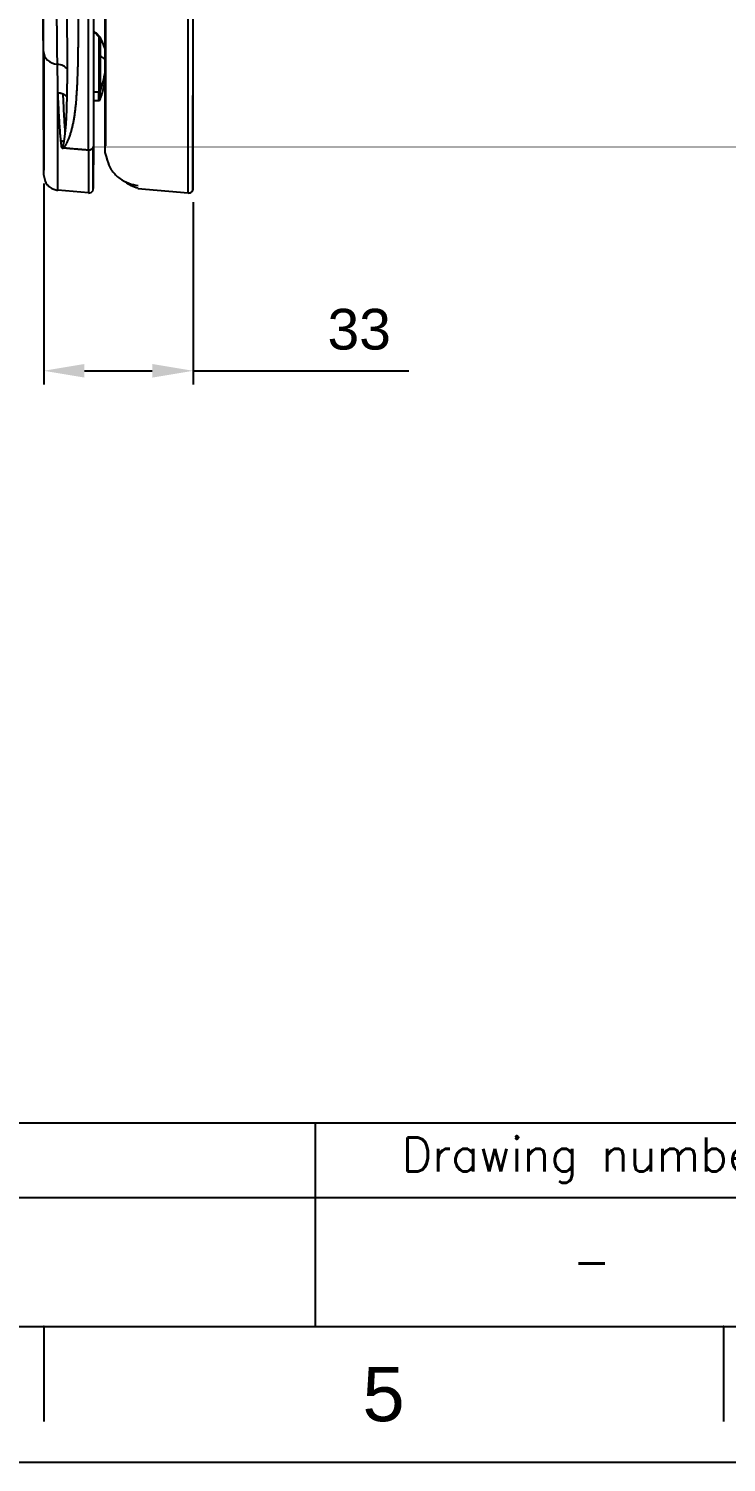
# Model space of a CAD drawing. Header units: millimetres. Extents: x 63 to 483, y 13 to 310.
# Drawn here: x 271.6 to 322.9, y 13.1 to 118.7 of the extents above; entities that cross this region are included whole.
import ezdxf

# ---------------------------------------------------------------- set-up
doc = ezdxf.new("R2010")
doc.units = ezdxf.units.MM
doc.layers.add('DIM', color=5, linetype='Continuous')
doc.layers.add('FORM', color=7, linetype='Continuous')
doc.layers.add('TEXT', color=2, linetype='Continuous', lineweight=13)
doc.styles.add('blockfont', font='simplex.shx')
doc.styles.get("Standard").update_dxf_attribs({"font": 'arial.ttf'})
doc.dimstyles.new('사본 Standard', dxfattribs={"dimtxt": 2.5, "dimasz": 3, "dimexe": 1, "dimexo": 1, "dimgap": 0.9, "dimtad": 1, "dimdec": 1, "dimdsep": 46, "dimtxsty": 'Standard', "dimcen": 0.09, "dimclrd": 3, "dimclre": 3, "dimclrt": 2, "dimadec": 0, "dimazin": 0, "dimtfac": 1, "dimtdec": 1, "dimtmove": 0, "dimatfit": 3, "dimfxl": 1.25, "dimtolj": 1, "dimtzin": 0, "dimarcsym": 1})

# ---------------------------------------------------------------- blocks, each defined once
blk = doc.blocks.new('*D14')
at = {"layer": 'DIM', "linetype": 'ByBlock', "lineweight": -2, "transparency": 16777216}
for p, q in [((272.69, 107.28), (272.69, 92.5)), ((283.68, 105.92), (283.68, 92.5)), ((275.69, 93.5), (280.68, 93.5)), ((283.68, 93.5), (299.54, 93.5))]:
    blk.add_line(p, q, dxfattribs=at)
at = {"layer": 'DIM', "transparency": 16777216}
for points in [[(275.69, 94), (275.69, 93), (272.69, 93.5)], [(280.68, 94), (280.68, 93), (283.68, 93.5)]]:
    blk.add_solid(points, dxfattribs=at)
at = {"layer": 'DIM', "transparency": 16777216, "insert": (295.9, 96.54), "char_height": 3, "attachment_point": 5}
blk.add_mtext('\\A1;33', dxfattribs=at)

msp = doc.modelspace()

# ---------------------------------------------------------------- linework, layer by layer
at = {"extrusion": (-1, -2.22045e-16, 0)}
for p, q in [((272.62, 121.56), (272.68, 107.94)), ((276.35, 118.39), (276.47, 118.39)), ((276.75, 118.08), (276.75, 116.26)), ((276.75, 116.26), (276.75, 114.02)), ((276.75, 116.26), (276.85, 116.26)), ((276.75, 114.02), (276.35, 114.02)), ((276.75, 113.4), (276.75, 114.02)), ((276.85, 113.5), (276.85, 114.12)), ((276.35, 113.4), (276.75, 113.4)), ((275.99, 106.59), (273.74, 106.79)), ((279.62, 106.91), (283.32, 106.59))]:
    msp.add_line(p, q, dxfattribs=at)
for centre, radius, start, end in [((276.75, 118), 0.1, 0, 40.1807), ((276.75, 113.5), 0.1, 270, 0), ((276.02, 106.92), 0.333, 264.9999, 335.349), ((280.27, 109.56), 2.67, 233.3138, 256.1166), ((283.35, 106.92), 0.333, 265, 0)]:
    msp.add_arc(centre, radius, start, end)
for centre, major_axis, ratio, start_param, end_param in [((276.75, 118), (-0.1, 0), 0.802482, 3.137244, 4.712389), ((273.84, 117.01), (1.17, 0), 0.81368, 3.146165, 4.591099), ((273.58, 115.26), (-1, -0.028), 0.81243, 3.67478, 4.568604)]:
    msp.add_ellipse(centre, major_axis=major_axis, ratio=ratio, start_param=start_param, end_param=end_param)
for points, degree, knots in [([(283.32, 106.59), (283.32, 106.59), (283.32, 108.99), (283.32, 117.16), (283.32, 124.64), (283.32, 134.39), (283.32, 145.78), (283.32, 158.39), (283.32, 165.84), (283.32, 173.72), (283.32, 187.82), (283.32, 203.01), (283.32, 219.11), (283.32, 233.08), (283.32, 243.59), (283.32, 250.37)], 3, [0, 0, 0, 0, 0.110907, 0.216257, 0.250157, 0.286882, 0.427475, 0.469919, 0.5159, 0.560005, 0.607786, 0.760292, 0.819481, 0.883603, 1, 1, 1, 1]), ([(277.22, 250.05), (277.22, 248.16), (277.22, 244.49), (277.22, 239.18), (277.22, 234.24), (277.22, 229.66), (277.22, 225.45), (277.22, 221.61), (277.22, 218.13), (277.22, 214.98), (277.22, 212.11), (277.22, 209.41), (277.22, 206.78), (277.22, 204.13), (277.22, 201.47), (277.23, 197.74), (277.23, 192.93), (277.23, 187.06), (277.23, 181.18), (277.23, 175.32), (277.23, 169.61), (277.23, 164.07), (277.23, 158.7), (277.23, 153.43), (277.23, 148.28), (277.23, 143.29), (277.23, 139.41), (277.23, 136.55), (277.23, 134.63), (277.23, 132.75), (277.23, 130.88), (277.23, 128.93), (277.23, 126.84), (277.23, 124.7), (277.23, 122.56), (277.23, 120.46), (277.23, 118.36), (277.23, 116.46), (277.23, 114.78), (277.23, 113.32), (277.23, 112.01), (277.23, 110.89), (277.23, 110.32), (277.23, 110.07)], 3, [0, 0, 0, 0, 0.035163, 0.068056, 0.098679, 0.127031, 0.153112, 0.176923, 0.198463, 0.217732, 0.235483, 0.251669, 0.267952, 0.284361, 0.300898, 0.317561, 0.353692, 0.390294, 0.426932, 0.463558, 0.500171, 0.534836, 0.569515, 0.604209, 0.63891, 0.6733, 0.707184, 0.721553, 0.735829, 0.750012, 0.764103, 0.779116, 0.79604, 0.814871, 0.832909, 0.852402, 0.873357, 0.89577, 0.914751, 0.934663, 0.955505, 0.977283, 1, 1, 1, 1]), ([(283.68, 106.92), (283.68, 106.92), (283.68, 106.99), (283.68, 107.34), (283.68, 107.89), (283.68, 108.62), (283.68, 109.53), (283.68, 110.68), (283.68, 112), (283.68, 113.4), (283.68, 114.83), (283.68, 116.36), (283.68, 118.04), (283.68, 119.82), (283.68, 121.64), (283.68, 123.47), (283.68, 125.34), (283.68, 127.29), (283.68, 129.31), (283.68, 131.36), (283.68, 133.41), (283.68, 135.55), (283.68, 137.96), (283.68, 140.69), (283.68, 143.74), (283.68, 147.22), (283.68, 151.06), (283.68, 154.89), (283.68, 158.62), (283.68, 162.31), (283.68, 166.05), (283.68, 169.81), (283.68, 173.6), (283.68, 177.39), (283.68, 181.2), (283.68, 185.03), (283.68, 188.83), (283.68, 192.57), (283.68, 196.34), (283.68, 200.25), (283.68, 204.31), (283.68, 207.22), (283.68, 208.68)], 3, [0, 0, 0, 0, 0.02506, 0.05012, 0.07518, 0.10024, 0.1253, 0.15036, 0.17542, 0.20048, 0.22554, 0.2506, 0.27566, 0.30072, 0.32578, 0.35084, 0.3759, 0.400959, 0.426019, 0.451079, 0.476139, 0.501199, 0.526259, 0.551319, 0.576379, 0.601439, 0.626499, 0.651559, 0.676619, 0.701679, 0.726739, 0.751799, 0.776859, 0.801919, 0.826979, 0.852039, 0.877099, 0.902159, 0.927219, 0.952279, 0.977339, 1, 1, 1, 1]), ([(272.68, 117.01), (272.68, 117.24), (272.68, 117.71), (272.68, 118.46), (272.68, 119.28), (272.68, 120.19), (272.68, 121.24), (272.68, 122.45), (272.68, 123.86), (272.68, 125.52), (272.67, 127.48), (272.67, 129.68), (272.67, 132.07), (272.67, 134.55), (272.67, 137.01), (272.67, 139.32), (272.67, 141.33), (272.67, 143.11), (272.67, 144.77), (272.67, 146.41), (272.67, 148.11), (272.67, 149.84), (272.67, 151.57), (272.67, 153.28), (272.67, 155.01), (272.67, 156.86), (272.67, 158.93), (272.67, 161.16), (272.67, 162.77), (272.67, 163.53)], 3, [0, 0, 0, 0, 0.037304, 0.074608, 0.111912, 0.149216, 0.18652, 0.223824, 0.261128, 0.298432, 0.335736, 0.37304, 0.410344, 0.447648, 0.484952, 0.522256, 0.55956, 0.596864, 0.634168, 0.671472, 0.708776, 0.74608, 0.783384, 0.820688, 0.857992, 0.895296, 0.9326, 0.969904, 1, 1, 1, 1]), ([(275.99, 109.74), (275.99, 109.74), (275.99, 110.33), (275.99, 113.21), (275.99, 118.93), (275.99, 123.58), (275.99, 131.3), (275.99, 139.5), (275.99, 145.99), (275.99, 149.65)], 3, [0, 0, 0, 0, 0.000003, 0.052094, 0.254178, 0.446592, 0.581602, 0.775071, 1, 1, 1, 1]), ([(276.35, 149.78), (276.35, 147.78), (276.35, 145.99), (276.35, 144.3), (276.35, 142.74), (276.35, 140.04), (276.35, 137.57), (276.35, 135.6), (276.35, 133.72), (276.35, 132.26), (276.35, 130.83), (276.35, 128.68), (276.35, 127.02), (276.35, 126.35), (276.35, 125.75), (276.35, 125.12), (276.35, 124.56), (276.35, 123.81), (276.35, 123.1), (276.35, 122.66), (276.35, 122.22), (276.35, 121.77), (276.35, 121.31), (276.35, 120.9), (276.35, 120.47), (276.35, 120.11), (276.35, 119.71), (276.35, 119.37), (276.35, 118.98), (276.35, 118.54), (276.35, 118.19), (276.35, 117.73), (276.35, 117.32), (276.35, 116.83), (276.35, 116.39), (276.35, 115.88), (276.35, 115.4), (276.35, 114.86), (276.35, 114.36), (276.35, 113.79), (276.35, 113.27), (276.35, 112.7), (276.35, 112.17), (276.35, 111.89), (276.35, 111.34), (276.35, 111.07), (276.35, 110.8), (276.35, 110.53), (276.35, 110.27), (276.35, 109.99)], 2, [0, 0, 0, 0.03125, 0.03125, 0.0625, 0.0625, 0.125, 0.125, 0.1875, 0.1875, 0.25, 0.25, 0.375, 0.375, 0.4375, 0.4375, 0.5, 0.5, 0.5625, 0.5625, 0.59375, 0.59375, 0.625, 0.625, 0.65625, 0.65625, 0.6875, 0.6875, 0.71875, 0.71875, 0.75, 0.75, 0.78125, 0.78125, 0.8125, 0.8125, 0.84375, 0.84375, 0.875, 0.875, 0.90625, 0.90625, 0.9375, 0.9375, 0.953125, 0.96875, 0.96875, 0.984375, 0.984375, 1, 1, 1]), ([(273.7, 116.07), (273.7, 116.08), (273.7, 116.11), (273.7, 116.15), (273.7, 116.19), (273.7, 116.23), (273.7, 116.27), (273.7, 116.32), (273.7, 116.36), (273.7, 116.4), (273.7, 116.45), (273.7, 116.49), (273.69, 116.54), (273.69, 116.58), (273.69, 116.63), (273.69, 116.68), (273.69, 116.73), (273.69, 116.77), (273.69, 116.82), (273.69, 116.87), (273.69, 116.92), (273.69, 116.98), (273.69, 117.03), (273.69, 117.08), (273.69, 117.13), (273.69, 117.19), (273.69, 117.24), (273.68, 117.3), (273.68, 117.35), (273.68, 117.41), (273.68, 117.47), (273.68, 117.53), (273.68, 117.59), (273.68, 117.65), (273.68, 117.71), (273.68, 117.77), (273.68, 117.93), (273.67, 118.19), (273.67, 118.52), (273.67, 118.8), (273.66, 119.04), (273.66, 119.26), (273.66, 119.5), (273.65, 119.78), (273.65, 120.06), (273.65, 120.27), (273.64, 120.4), (273.64, 120.46), (273.64, 120.52), (273.64, 120.59), (273.64, 120.66), (273.64, 120.74), (273.64, 120.82), (273.63, 120.9), (273.63, 120.99), (273.63, 121.08), (273.63, 121.18), (273.63, 121.24), (273.63, 121.28)], 3, [0, 0, 0, 0, 0.008276, 0.016666, 0.02517, 0.033789, 0.042522, 0.05137, 0.060331, 0.069407, 0.078597, 0.087902, 0.097321, 0.106854, 0.116501, 0.126263, 0.136139, 0.146129, 0.156233, 0.166451, 0.176784, 0.187231, 0.197792, 0.208468, 0.219257, 0.230161, 0.241179, 0.252311, 0.263558, 0.274919, 0.286393, 0.297982, 0.309686, 0.321503, 0.333435, 0.345481, 0.35764, 0.431916, 0.496004, 0.549907, 0.593629, 0.62717, 0.677477, 0.728563, 0.780426, 0.833066, 0.842816, 0.853323, 0.864586, 0.876606, 0.889383, 0.902917, 0.917207, 0.932253, 0.948056, 0.964615, 0.981929, 1, 1, 1, 1]), ([(274.43, 115.7), (274.43, 115.71), (274.43, 115.73), (274.43, 115.77), (274.43, 115.8), (274.43, 115.84), (274.43, 115.88), (274.43, 115.91), (274.43, 115.95), (274.43, 115.99), (274.43, 116.02), (274.43, 116.06), (274.43, 116.1), (274.43, 116.14), (274.43, 116.18), (274.43, 116.22), (274.43, 116.26), (274.43, 116.3), (274.43, 116.34), (274.43, 116.38), (274.43, 116.42), (274.43, 116.47), (274.43, 116.51), (274.43, 116.55), (274.43, 116.6), (274.43, 116.64), (274.43, 116.69), (274.43, 116.73), (274.43, 116.78), (274.43, 116.82), (274.43, 116.87), (274.43, 116.92), (274.43, 116.97), (274.43, 117.01), (274.43, 117.06), (274.43, 117.11), (274.43, 117.16), (274.43, 117.21), (274.43, 117.26), (274.43, 117.31), (274.43, 117.37), (274.43, 117.46), (274.43, 117.6), (274.43, 117.78), (274.43, 117.96), (274.42, 118.14), (274.42, 118.31), (274.42, 118.47), (274.42, 118.64), (274.42, 118.81), (274.42, 119), (274.42, 119.21), (274.42, 119.43), (274.41, 119.66), (274.41, 119.88), (274.41, 120.12), (274.4, 120.34), (274.4, 120.53), (274.4, 120.66), (274.4, 120.75), (274.4, 120.79), (274.4, 120.8)], 3, [0, 0, 0, 0, 0.007386, 0.014851, 0.022395, 0.030017, 0.037717, 0.045496, 0.053354, 0.06129, 0.069305, 0.077398, 0.08557, 0.093821, 0.10215, 0.110558, 0.119044, 0.12761, 0.136253, 0.144976, 0.153777, 0.162657, 0.171615, 0.180652, 0.189768, 0.198963, 0.208236, 0.217588, 0.227019, 0.236529, 0.246117, 0.255785, 0.265531, 0.275356, 0.28526, 0.295243, 0.305305, 0.315445, 0.325665, 0.335964, 0.346342, 0.356798, 0.39282, 0.42885, 0.464889, 0.500938, 0.532499, 0.563914, 0.595184, 0.626311, 0.665131, 0.705195, 0.746493, 0.789013, 0.832754, 0.871478, 0.919733, 0.952613, 0.976949, 0.992743, 1, 1, 1, 1]), ([(274.08, 109.9), (274.08, 109.89), (274.08, 109.89), (274.08, 109.89), (274.08, 109.89), (274.08, 109.89), (274.08, 109.89), (274.08, 109.89), (274.08, 109.89), (274.09, 109.89), (274.09, 109.89), (274.09, 109.89), (274.09, 109.89), (274.09, 109.89), (274.09, 109.89), (274.09, 109.89), (274.1, 109.9), (274.1, 109.9), (274.11, 109.9), (274.11, 109.9), (274.11, 109.9), (274.11, 109.9), (274.12, 109.91), (274.12, 109.91), (274.13, 109.91), (274.13, 109.91), (274.13, 109.91), (274.14, 109.92), (274.14, 109.92), (274.14, 109.92), (274.15, 109.92), (274.15, 109.93), (274.16, 109.93), (274.16, 109.93), (274.16, 109.93), (274.17, 109.94), (274.17, 109.94), (274.17, 109.94), (274.18, 109.95), (274.18, 109.95), (274.18, 109.95), (274.19, 109.96), (274.2, 109.97), (274.21, 109.98), (274.22, 109.99), (274.23, 110), (274.24, 110.01), (274.24, 110.02), (274.25, 110.03), (274.26, 110.04), (274.27, 110.05), (274.27, 110.06), (274.28, 110.07), (274.29, 110.08), (274.3, 110.09), (274.31, 110.11), (274.31, 110.12), (274.32, 110.13), (274.33, 110.15), (274.34, 110.16), (274.36, 110.19), (274.38, 110.24), (274.42, 110.31), (274.45, 110.39), (274.49, 110.48), (274.54, 110.59), (274.58, 110.71), (274.63, 110.84), (274.68, 111), (274.74, 111.2), (274.8, 111.43), (274.86, 111.69), (274.91, 111.96), (274.96, 112.24), (275, 112.55), (275.04, 112.88), (275.08, 113.23), (275.1, 113.57), (275.12, 113.87), (275.14, 114.15), (275.16, 114.43), (275.17, 114.72), (275.18, 115.07), (275.2, 115.47), (275.21, 115.86), (275.22, 116.18), (275.22, 116.43), (275.23, 116.71), (275.23, 116.97), (275.23, 117.19), (275.24, 117.35), (275.24, 117.5), (275.24, 117.64), (275.24, 117.75), (275.24, 117.85), (275.24, 117.94), (275.25, 118.04), (275.25, 118.17), (275.25, 118.32), (275.25, 118.46), (275.25, 118.6), (275.25, 118.73), (275.25, 118.88), (275.26, 119.03), (275.26, 119.21), (275.26, 119.4), (275.26, 119.54), (275.26, 119.64), (275.26, 119.68), (275.26, 119.72), (275.26, 119.78), (275.26, 119.83), (275.26, 119.89), (275.26, 119.96), (275.26, 120.03), (275.26, 120.11), (275.26, 120.19), (275.26, 120.24), (275.26, 120.27)], 3, [0, 0, 0, 0, 0.000073, 0.00014, 0.000201, 0.000257, 0.000309, 0.000359, 0.000407, 0.000455, 0.000506, 0.000561, 0.000622, 0.00069, 0.000826, 0.001018, 0.001269, 0.001582, 0.001955, 0.002378, 0.002611, 0.0029, 0.003238, 0.003616, 0.004027, 0.004464, 0.00493, 0.005162, 0.005488, 0.005917, 0.006461, 0.007126, 0.007471, 0.007852, 0.008271, 0.008724, 0.009209, 0.009723, 0.010265, 0.010834, 0.011431, 0.012057, 0.014006, 0.015762, 0.017312, 0.018695, 0.020126, 0.021608, 0.023143, 0.024729, 0.026367, 0.028056, 0.029795, 0.031586, 0.033429, 0.035323, 0.037268, 0.039265, 0.041313, 0.043412, 0.045563, 0.055048, 0.065434, 0.076722, 0.088913, 0.104725, 0.121482, 0.139187, 0.157843, 0.186813, 0.216877, 0.248041, 0.280293, 0.313625, 0.348041, 0.38354, 0.420125, 0.457795, 0.483655, 0.509758, 0.536102, 0.562688, 0.589512, 0.628457, 0.668774, 0.687321, 0.707838, 0.73032, 0.754764, 0.768863, 0.781694, 0.793257, 0.803553, 0.812583, 0.820348, 0.826851, 0.832091, 0.843834, 0.855147, 0.866031, 0.876491, 0.886527, 0.896142, 0.908484, 0.921697, 0.935788, 0.950761, 0.953432, 0.956464, 0.959855, 0.963608, 0.967721, 0.972195, 0.977031, 0.982229, 0.987789, 0.993713, 1, 1, 1, 1]), ([(276.47, 118.39), (276.47, 118.39), (276.47, 118.4), (276.47, 118.4), (276.46, 118.4), (276.46, 118.4), (276.46, 118.41), (276.46, 118.41), (276.45, 118.41), (276.45, 118.41), (276.45, 118.42), (276.45, 118.42), (276.44, 118.42), (276.44, 118.42), (276.44, 118.42), (276.44, 118.43), (276.44, 118.43), (276.43, 118.43), (276.43, 118.43), (276.43, 118.43), (276.43, 118.44), (276.43, 118.44), (276.43, 118.44), (276.42, 118.44), (276.42, 118.44), (276.42, 118.44), (276.42, 118.44), (276.42, 118.44), (276.42, 118.44), (276.41, 118.45), (276.41, 118.45), (276.41, 118.45), (276.41, 118.45), (276.41, 118.45), (276.4, 118.45), (276.4, 118.45), (276.4, 118.45)], 3, [0, 0, 0, 0, 0.028895, 0.057716, 0.086463, 0.115137, 0.143738, 0.172267, 0.200724, 0.22911, 0.257425, 0.285669, 0.313845, 0.341951, 0.369989, 0.397958, 0.425861, 0.453696, 0.481466, 0.509169, 0.536808, 0.564381, 0.591891, 0.619338, 0.646722, 0.674043, 0.701303, 0.728502, 0.755641, 0.78272, 0.809739, 0.8367, 0.863604, 0.918808, 0.973888, 1, 1, 1, 1]), ([(276.47, 118.39), (276.48, 118.39), (276.5, 118.39), (276.52, 118.39), (276.54, 118.37), (276.55, 118.36), (276.55, 118.35)], 3, [0, 0, 0, 0, 0.250046, 0.500094, 0.750142, 1, 1, 1, 1]), ([(276.75, 118.08), (276.75, 118.08), (276.74, 118.09), (276.74, 118.09), (276.73, 118.1), (276.72, 118.11), (276.72, 118.12), (276.71, 118.13), (276.7, 118.13), (276.7, 118.14), (276.69, 118.15), (276.68, 118.16), (276.68, 118.16), (276.67, 118.17), (276.67, 118.18), (276.66, 118.19), (276.65, 118.19), (276.65, 118.2), (276.64, 118.21), (276.64, 118.21), (276.63, 118.22), (276.62, 118.23), (276.62, 118.23), (276.61, 118.24), (276.61, 118.25), (276.6, 118.25), (276.6, 118.26), (276.59, 118.26), (276.59, 118.27), (276.58, 118.28), (276.58, 118.28), (276.57, 118.29), (276.56, 118.29), (276.56, 118.3), (276.55, 118.31), (276.55, 118.31), (276.54, 118.32), (276.54, 118.32), (276.53, 118.33), (276.53, 118.33), (276.53, 118.34), (276.52, 118.34), (276.52, 118.35), (276.51, 118.35), (276.51, 118.36), (276.5, 118.36), (276.5, 118.37), (276.49, 118.37), (276.49, 118.38), (276.48, 118.38), (276.48, 118.39), (276.48, 118.39), (276.47, 118.39), (276.47, 118.39)], 3, [0, 0, 0, 0, 0.021154, 0.042244, 0.063271, 0.084234, 0.105133, 0.12597, 0.146743, 0.167453, 0.1881, 0.208684, 0.229206, 0.249665, 0.270061, 0.290395, 0.310667, 0.330876, 0.351024, 0.371109, 0.391133, 0.411095, 0.430995, 0.450834, 0.470611, 0.490327, 0.509982, 0.529576, 0.54911, 0.568582, 0.587994, 0.607345, 0.626636, 0.645867, 0.665038, 0.684149, 0.7032, 0.722191, 0.741123, 0.759996, 0.778809, 0.797563, 0.816258, 0.834895, 0.853472, 0.871991, 0.890452, 0.908855, 0.927199, 0.945486, 0.963715, 0.981886, 1, 1, 1, 1]), ([(276.69, 118.21), (276.69, 118.21), (276.68, 118.22), (276.68, 118.23), (276.67, 118.23), (276.67, 118.24), (276.66, 118.24), (276.66, 118.25), (276.65, 118.26), (276.65, 118.26), (276.64, 118.27), (276.63, 118.27), (276.63, 118.28), (276.62, 118.28), (276.62, 118.29), (276.61, 118.3), (276.61, 118.3), (276.6, 118.31), (276.6, 118.31), (276.59, 118.32), (276.59, 118.32), (276.58, 118.33), (276.58, 118.33), (276.57, 118.34), (276.57, 118.34), (276.56, 118.35), (276.56, 118.35), (276.56, 118.35), (276.55, 118.35)], 3, [0, 0, 0, 0, 0.039024, 0.07799, 0.116899, 0.155752, 0.194552, 0.2333, 0.271998, 0.310647, 0.34925, 0.387807, 0.426321, 0.464793, 0.503225, 0.541619, 0.579977, 0.618299, 0.656589, 0.694847, 0.733076, 0.771277, 0.809452, 0.847603, 0.885732, 0.923839, 0.961928, 1, 1, 1, 1]), ([(276.55, 118.35), (276.56, 118.35), (276.56, 118.35), (276.56, 118.35), (276.57, 118.34), (276.57, 118.34), (276.58, 118.33), (276.58, 118.33), (276.58, 118.32), (276.59, 118.32), (276.59, 118.32), (276.6, 118.31), (276.6, 118.31), (276.61, 118.3), (276.61, 118.3), (276.62, 118.29), (276.62, 118.29), (276.63, 118.28), (276.63, 118.28), (276.64, 118.27), (276.64, 118.27), (276.65, 118.26), (276.65, 118.26), (276.65, 118.25), (276.66, 118.25), (276.66, 118.24), (276.67, 118.24), (276.68, 118.23), (276.68, 118.22), (276.69, 118.22), (276.69, 118.21), (276.69, 118.21)], 3, [0, 0, 0, 0, 0.03418, 0.06837, 0.102572, 0.136786, 0.171015, 0.205258, 0.239519, 0.273797, 0.308095, 0.342413, 0.376753, 0.411116, 0.445503, 0.479915, 0.514354, 0.548821, 0.583318, 0.617844, 0.652403, 0.686994, 0.72162, 0.756281, 0.790978, 0.825714, 0.860488, 0.895303, 0.930159, 0.965057, 1, 1, 1, 1]), ([(276.83, 118.05), (276.83, 118.05), (276.83, 118.05), (276.83, 118.06), (276.83, 118.06), (276.83, 118.06), (276.83, 118.06), (276.82, 118.06), (276.82, 118.06), (276.82, 118.06), (276.82, 118.07), (276.82, 118.07), (276.82, 118.07), (276.82, 118.07), (276.82, 118.07), (276.81, 118.07), (276.81, 118.07), (276.81, 118.07), (276.81, 118.07), (276.81, 118.07), (276.81, 118.08), (276.8, 118.08), (276.8, 118.08), (276.8, 118.08), (276.8, 118.08), (276.8, 118.08), (276.79, 118.08), (276.79, 118.08), (276.78, 118.08), (276.78, 118.08), (276.77, 118.08), (276.77, 118.08), (276.76, 118.08), (276.76, 118.08), (276.75, 118.08), (276.75, 118.08), (276.75, 118.08)], 3, [0, 0, 0, 0, 0.024951, 0.049524, 0.073718, 0.097534, 0.12097, 0.144029, 0.166711, 0.189019, 0.210955, 0.232523, 0.253727, 0.274572, 0.295065, 0.315213, 0.335024, 0.354506, 0.373672, 0.392531, 0.411098, 0.429386, 0.44741, 0.465189, 0.482739, 0.500081, 0.565636, 0.628926, 0.691444, 0.754852, 0.795142, 0.835157, 0.875297, 0.915935, 0.957404, 1, 1, 1, 1]), ([(276.83, 118.05), (276.83, 118.05), (276.83, 118.05), (276.84, 118.05), (276.84, 118.04), (276.84, 118.04), (276.84, 118.03), (276.84, 118.03), (276.85, 118.02), (276.85, 118.01), (276.85, 118.01), (276.85, 118), (276.85, 118), (276.85, 118)], 3, [0, 0, 0, 0, 0.044772, 0.103835, 0.177358, 0.265492, 0.368328, 0.508269, 0.634753, 0.747315, 0.845724, 0.929928, 1, 1, 1, 1]), ([(276.91, 117.9), (276.91, 117.9), (276.9, 117.91), (276.9, 117.92), (276.9, 117.92), (276.89, 117.93), (276.89, 117.94), (276.88, 117.95), (276.88, 117.95), (276.88, 117.96), (276.87, 117.97), (276.87, 117.97), (276.87, 117.98), (276.86, 117.99), (276.86, 117.99), (276.86, 118), (276.86, 118), (276.85, 118.01), (276.85, 118.01), (276.85, 118.01), (276.85, 118.02), (276.84, 118.02), (276.84, 118.03), (276.84, 118.03), (276.84, 118.03), (276.84, 118.03), (276.84, 118.03)], 3, [0, 0, 0, 0, 0.064807, 0.127639, 0.188486, 0.247342, 0.304199, 0.359051, 0.411892, 0.462718, 0.511524, 0.558308, 0.603065, 0.645795, 0.686494, 0.725162, 0.761797, 0.796398, 0.828966, 0.8595, 0.887999, 0.914465, 0.938898, 0.961297, 0.981664, 1, 1, 1, 1]), ([(276.85, 118.01), (276.85, 118.01), (276.85, 118.01), (276.85, 118.01), (276.85, 118.01), (276.85, 118.02), (276.85, 118.02), (276.84, 118.03), (276.84, 118.03), (276.84, 118.03)], 3, [0, 0, 0, 0, 0.031699, 0.114405, 0.232259, 0.335581, 0.47741, 0.619398, 1, 1, 1, 1]), ([(276.85, 118.01), (276.85, 118.01), (276.85, 118.01), (276.85, 118.01), (276.85, 118), (276.85, 118), (276.85, 118), (276.85, 118)], 3, [0, 0, 0, 0, 0.065636, 0.065636, 0.546885, 0.546885, 1, 1, 1, 1]), ([(276.85, 118.01), (276.85, 118.01), (276.85, 118), (276.86, 117.99), (276.86, 117.98), (276.87, 117.96), (276.89, 117.94), (276.9, 117.91), (276.92, 117.87), (276.94, 117.83), (276.96, 117.79), (276.98, 117.75), (277, 117.7), (277.02, 117.65), (277.05, 117.6), (277.06, 117.56), (277.07, 117.54), (277.08, 117.53), (277.08, 117.51), (277.09, 117.5), (277.1, 117.48), (277.1, 117.46), (277.11, 117.44), (277.12, 117.42), (277.12, 117.4), (277.13, 117.38), (277.14, 117.37), (277.14, 117.35), (277.15, 117.34), (277.15, 117.33), (277.15, 117.32), (277.15, 117.31), (277.16, 117.3), (277.16, 117.3), (277.16, 117.29), (277.16, 117.28), (277.16, 117.28), (277.16, 117.27), (277.17, 117.27), (277.17, 117.26), (277.17, 117.26), (277.17, 117.26), (277.17, 117.26), (277.17, 117.25)], 3, [0, 0, 0, 0, 0.003363, 0.011601, 0.024725, 0.042748, 0.065671, 0.093472, 0.126095, 0.163466, 0.205592, 0.252534, 0.30436, 0.361025, 0.422419, 0.488416, 0.503472, 0.520566, 0.539691, 0.560843, 0.58402, 0.609222, 0.636449, 0.665707, 0.697005, 0.730355, 0.765777, 0.785626, 0.804783, 0.823249, 0.841022, 0.858103, 0.874491, 0.890184, 0.905182, 0.919484, 0.933087, 0.945992, 0.958197, 0.969701, 0.980504, 0.990603, 1, 1, 1, 1]), ([(276.85, 118), (276.85, 117.96), (276.85, 117.91), (276.85, 117.83), (276.85, 117.78), (276.85, 117.71), (276.85, 117.67), (276.85, 117.63), (276.85, 117.6), (276.85, 117.59), (276.85, 117.53), (276.85, 117.47), (276.85, 117.39), (276.85, 117.36), (276.85, 117.31), (276.85, 117.3), (276.85, 117.27), (276.85, 117.26), (276.85, 117.18), (276.85, 117.06), (276.85, 116.94), (276.85, 116.84), (276.85, 116.81), (276.85, 116.76), (276.85, 116.74), (276.85, 116.71), (276.85, 116.7), (276.85, 116.69), (276.85, 116.68)], 3, [0, 0, 0, 0, 0.125, 0.125, 0.25, 0.25, 0.3125, 0.34375, 0.34375, 0.375, 0.375, 0.5, 0.5, 0.5625, 0.5625, 0.59375, 0.59375, 0.625, 0.625, 0.75, 0.875, 0.875, 0.9375, 0.9375, 0.96875, 0.984375, 0.984375, 1, 1, 1, 1]), ([(277.15, 117.29), (277.15, 117.29), (277.15, 117.3), (277.15, 117.3), (277.15, 117.3), (277.15, 117.31), (277.15, 117.31), (277.15, 117.32), (277.15, 117.32), (277.15, 117.33), (277.15, 117.33), (277.14, 117.33), (277.14, 117.34), (277.14, 117.34), (277.14, 117.35), (277.14, 117.35), (277.14, 117.36), (277.14, 117.36), (277.13, 117.37), (277.13, 117.37), (277.13, 117.38), (277.13, 117.38), (277.13, 117.39), (277.13, 117.39), (277.13, 117.4), (277.12, 117.4), (277.12, 117.41), (277.12, 117.41), (277.12, 117.42), (277.12, 117.42), (277.12, 117.43), (277.11, 117.43), (277.11, 117.44), (277.11, 117.44), (277.11, 117.45), (277.11, 117.45), (277.1, 117.46), (277.1, 117.46), (277.1, 117.47), (277.1, 117.47), (277.1, 117.48), (277.09, 117.48), (277.09, 117.49), (277.09, 117.5), (277.09, 117.5), (277.09, 117.51), (277.08, 117.51), (277.08, 117.52), (277.08, 117.52), (277.08, 117.53), (277.07, 117.54), (277.07, 117.54), (277.07, 117.55), (277.07, 117.55), (277.06, 117.56), (277.06, 117.57), (277.06, 117.57), (277.06, 117.58), (277.05, 117.58), (277.05, 117.59), (277.05, 117.6), (277.05, 117.6), (277.04, 117.61), (277.04, 117.61), (277.04, 117.62), (277.04, 117.63), (277.03, 117.63), (277.03, 117.64), (277.03, 117.64), (277.03, 117.65), (277.02, 117.66), (277.02, 117.66), (277.02, 117.67), (277.01, 117.68), (277.01, 117.68), (277.01, 117.69), (277.01, 117.69), (277, 117.7), (277, 117.71), (277, 117.71), (276.99, 117.72), (276.99, 117.73), (276.99, 117.73), (276.99, 117.74), (276.98, 117.75), (276.98, 117.75), (276.98, 117.76), (276.97, 117.76), (276.97, 117.77), (276.97, 117.78), (276.96, 117.78), (276.96, 117.79), (276.96, 117.8), (276.95, 117.8), (276.95, 117.81), (276.95, 117.82), (276.95, 117.82), (276.94, 117.83), (276.94, 117.84), (276.94, 117.84), (276.93, 117.85), (276.93, 117.85), (276.93, 117.86), (276.92, 117.87), (276.92, 117.87), (276.92, 117.88), (276.91, 117.89), (276.91, 117.89), (276.91, 117.9), (276.91, 117.9)], 3, [0, 0, 0, 0, 0.011429, 0.022812, 0.034147, 0.045436, 0.056678, 0.067875, 0.079026, 0.090131, 0.101192, 0.112208, 0.123179, 0.134107, 0.14499, 0.15583, 0.166627, 0.17738, 0.188091, 0.19876, 0.209386, 0.21997, 0.230513, 0.241014, 0.251474, 0.261893, 0.272272, 0.28261, 0.292908, 0.303166, 0.313385, 0.323565, 0.333705, 0.343807, 0.353871, 0.363897, 0.373886, 0.383837, 0.393751, 0.403629, 0.41347, 0.423275, 0.433044, 0.442778, 0.452476, 0.46214, 0.471768, 0.481362, 0.490922, 0.500448, 0.50994, 0.519399, 0.528824, 0.538216, 0.547575, 0.556902, 0.566196, 0.575458, 0.584688, 0.593885, 0.603049, 0.612181, 0.621279, 0.630343, 0.639373, 0.648369, 0.657331, 0.666258, 0.67515, 0.684007, 0.692829, 0.701615, 0.710365, 0.719079, 0.727757, 0.736399, 0.745003, 0.753571, 0.762101, 0.770593, 0.779048, 0.787464, 0.795842, 0.804181, 0.812481, 0.820742, 0.828964, 0.837145, 0.845288, 0.85339, 0.861451, 0.869473, 0.877454, 0.885396, 0.893298, 0.901162, 0.908987, 0.916773, 0.924522, 0.932233, 0.939907, 0.947544, 0.955144, 0.962709, 0.970238, 0.977731, 0.985189, 0.992612, 1, 1, 1, 1]), ([(272.69, 116.86), (272.69, 116.14), (272.69, 114.76), (272.69, 112.9), (272.69, 111.29), (272.69, 109.96), (272.69, 108.95), (272.69, 108.47), (272.69, 108.28)], 3, [0, 0, 0, 0, 0.160021, 0.328038, 0.496022, 0.663994, 0.831982, 1, 1, 1, 1]), ([(276.85, 116.68), (276.85, 116.68), (276.85, 116.68), (276.85, 116.67), (276.85, 116.67), (276.85, 116.65), (276.85, 116.64), (276.85, 116.61), (276.85, 116.59), (276.85, 116.54), (276.85, 116.51), (276.85, 116.4), (276.85, 116.33), (276.85, 116.26)], 3, [0, 0, 0, 0, 0.015625, 0.015625, 0.03125, 0.0625, 0.125, 0.125, 0.25, 0.25, 0.5, 0.5, 1, 1, 1, 1]), ([(276.85, 116.26), (276.85, 116.2), (276.85, 116.14), (276.85, 116.06), (276.85, 116.03), (276.85, 115.97), (276.85, 115.94), (276.85, 115.86), (276.85, 115.8), (276.85, 115.72), (276.85, 115.69), (276.85, 115.64), (276.85, 115.61), (276.85, 115.47), (276.85, 115.37), (276.85, 115.22), (276.85, 115.17), (276.85, 115.1), (276.85, 115.07), (276.85, 115.04), (276.85, 115.02), (276.85, 115), (276.85, 114.99), (276.85, 114.93), (276.85, 114.84), (276.85, 114.76), (276.85, 114.68), (276.85, 114.64), (276.85, 114.59), (276.85, 114.56), (276.85, 114.53), (276.85, 114.52), (276.85, 114.51), (276.85, 114.43), (276.85, 114.37), (276.85, 114.3), (276.85, 114.27), (276.85, 114.23), (276.85, 114.21), (276.85, 114.19)], 3, [0, 0, 0, 0, 0.0625, 0.0625, 0.09375, 0.09375, 0.125, 0.125, 0.1875, 0.1875, 0.21875, 0.21875, 0.25, 0.25, 0.375, 0.375, 0.4375, 0.4375, 0.46875, 0.46875, 0.484375, 0.484375, 0.5, 0.5, 0.5625, 0.625, 0.625, 0.6875, 0.6875, 0.71875, 0.734375, 0.734375, 0.75, 0.75, 0.875, 0.875, 0.9375, 0.9375, 1, 1, 1, 1]), ([(273.74, 113.95), (273.74, 113.97), (273.74, 113.99), (273.74, 114.02), (273.74, 114.06), (273.74, 114.09), (273.74, 114.13), (273.74, 114.17), (273.74, 114.2), (273.73, 114.24), (273.73, 114.27), (273.73, 114.31), (273.73, 114.34), (273.73, 114.38), (273.73, 114.42), (273.73, 114.45), (273.73, 114.49), (273.73, 114.52), (273.73, 114.56), (273.73, 114.59), (273.73, 114.63), (273.73, 114.67), (273.73, 114.7), (273.72, 114.74), (273.72, 114.78), (273.72, 114.81), (273.72, 114.85), (273.72, 114.88), (273.72, 114.92), (273.72, 114.96), (273.72, 114.99), (273.72, 115.03), (273.72, 115.07), (273.72, 115.1), (273.72, 115.14), (273.72, 115.18), (273.72, 115.21), (273.71, 115.25), (273.71, 115.29), (273.71, 115.32), (273.71, 115.36), (273.71, 115.4), (273.71, 115.44), (273.71, 115.47), (273.71, 115.51), (273.71, 115.55), (273.71, 115.58), (273.71, 115.62), (273.71, 115.66), (273.71, 115.7), (273.71, 115.73), (273.71, 115.77), (273.71, 115.81), (273.7, 115.85), (273.7, 115.88), (273.7, 115.92), (273.7, 115.96), (273.7, 116), (273.7, 116.03), (273.7, 116.06), (273.7, 116.07)], 3, [0, 0, 0, 0, 0.017575, 0.035139, 0.052691, 0.070231, 0.08776, 0.105277, 0.122782, 0.140276, 0.157758, 0.175228, 0.192686, 0.210133, 0.227568, 0.244992, 0.262403, 0.279803, 0.297192, 0.314568, 0.331933, 0.349286, 0.366628, 0.383958, 0.401276, 0.418582, 0.435876, 0.453159, 0.47043, 0.48769, 0.504937, 0.522173, 0.539398, 0.55661, 0.573811, 0.591, 0.608177, 0.625342, 0.642496, 0.659638, 0.676768, 0.693886, 0.710993, 0.728088, 0.745171, 0.762242, 0.779301, 0.796349, 0.813385, 0.830409, 0.847421, 0.864422, 0.88141, 0.898387, 0.915352, 0.932305, 0.949247, 0.966176, 0.983094, 1, 1, 1, 1]), ([(274.41, 113.67), (274.41, 113.68), (274.41, 113.7), (274.41, 113.73), (274.41, 113.76), (274.41, 113.79), (274.42, 113.83), (274.42, 113.86), (274.42, 113.89), (274.42, 113.92), (274.42, 113.96), (274.42, 113.99), (274.42, 114.02), (274.42, 114.05), (274.42, 114.09), (274.42, 114.12), (274.42, 114.15), (274.42, 114.19), (274.42, 114.22), (274.42, 114.25), (274.42, 114.29), (274.42, 114.32), (274.42, 114.36), (274.42, 114.39), (274.42, 114.42), (274.42, 114.46), (274.42, 114.49), (274.42, 114.53), (274.42, 114.56), (274.42, 114.6), (274.43, 114.63), (274.43, 114.67), (274.43, 114.7), (274.43, 114.74), (274.43, 114.77), (274.43, 114.81), (274.43, 114.85), (274.43, 114.88), (274.43, 114.92), (274.43, 114.95), (274.43, 114.99), (274.43, 115.03), (274.43, 115.06), (274.43, 115.1), (274.43, 115.14), (274.43, 115.17), (274.43, 115.21), (274.43, 115.25), (274.43, 115.28), (274.43, 115.32), (274.43, 115.36), (274.43, 115.4), (274.43, 115.43), (274.43, 115.47), (274.43, 115.51), (274.43, 115.55), (274.43, 115.58), (274.43, 115.62), (274.43, 115.66), (274.43, 115.69), (274.43, 115.7)], 3, [0, 0, 0, 0, 0.016653, 0.033326, 0.05002, 0.066735, 0.08347, 0.100227, 0.117003, 0.133801, 0.150619, 0.167457, 0.184317, 0.201196, 0.218097, 0.235018, 0.25196, 0.268922, 0.285906, 0.302909, 0.319934, 0.336979, 0.354044, 0.371131, 0.388237, 0.405365, 0.422513, 0.439682, 0.456872, 0.474082, 0.491313, 0.508564, 0.525836, 0.543129, 0.560442, 0.577776, 0.595131, 0.612507, 0.629903, 0.64732, 0.664757, 0.682215, 0.699694, 0.717194, 0.734714, 0.752255, 0.769816, 0.787398, 0.805001, 0.822625, 0.840269, 0.857935, 0.87562, 0.893327, 0.911054, 0.928802, 0.94657, 0.964359, 0.982169, 1, 1, 1, 1]), ([(276.75, 114.02), (276.75, 114.02), (276.75, 114.02), (276.75, 114.02), (276.76, 114.02), (276.76, 114.02), (276.76, 114.02), (276.77, 114.03), (276.77, 114.03), (276.77, 114.03), (276.77, 114.03), (276.78, 114.03), (276.78, 114.03), (276.78, 114.03), (276.78, 114.03), (276.79, 114.03), (276.79, 114.03), (276.79, 114.03), (276.8, 114.04), (276.8, 114.04), (276.8, 114.04), (276.8, 114.04), (276.81, 114.04), (276.81, 114.04), (276.81, 114.04), (276.81, 114.05), (276.81, 114.05), (276.82, 114.05), (276.82, 114.05), (276.82, 114.05), (276.82, 114.06), (276.83, 114.06), (276.83, 114.06), (276.83, 114.06), (276.83, 114.07), (276.83, 114.07), (276.83, 114.07), (276.84, 114.07), (276.84, 114.08), (276.84, 114.08), (276.84, 114.08), (276.84, 114.08), (276.84, 114.09), (276.84, 114.09), (276.84, 114.09), (276.85, 114.1), (276.85, 114.1), (276.85, 114.1), (276.85, 114.1), (276.85, 114.11), (276.85, 114.11), (276.85, 114.11), (276.85, 114.12), (276.85, 114.12), (276.85, 114.12), (276.85, 114.12)], 3, [0, 0, 0, 0, 0.01781, 0.035661, 0.053553, 0.071485, 0.089458, 0.107472, 0.125526, 0.143621, 0.161757, 0.179933, 0.19815, 0.216408, 0.234707, 0.253046, 0.271425, 0.289846, 0.308307, 0.326808, 0.345351, 0.363934, 0.382558, 0.401222, 0.419927, 0.438673, 0.45746, 0.476287, 0.495155, 0.514063, 0.533012, 0.552002, 0.571033, 0.590104, 0.609216, 0.628369, 0.647562, 0.666796, 0.686071, 0.705386, 0.724742, 0.744139, 0.763577, 0.783055, 0.802574, 0.822133, 0.841733, 0.861374, 0.881056, 0.900778, 0.920541, 0.940345, 0.960189, 0.980074, 1, 1, 1, 1]), ([(276.85, 114.19), (276.85, 114.18), (276.85, 114.17), (276.85, 114.15), (276.85, 114.14), (276.85, 114.13), (276.85, 114.13), (276.85, 114.12)], 3, [0, 0, 0, 0, 0.5, 0.5, 0.75, 0.75, 1, 1, 1, 1]), ([(273.96, 110.41), (273.96, 110.41), (273.96, 110.43), (273.95, 110.46), (273.95, 110.48), (273.95, 110.51), (273.95, 110.53), (273.94, 110.56), (273.94, 110.59), (273.94, 110.62), (273.94, 110.65), (273.93, 110.68), (273.93, 110.71), (273.93, 110.74), (273.93, 110.77), (273.92, 110.8), (273.92, 110.84), (273.92, 110.87), (273.91, 110.91), (273.91, 110.95), (273.91, 110.99), (273.91, 111.03), (273.9, 111.07), (273.9, 111.12), (273.9, 111.16), (273.89, 111.2), (273.89, 111.25), (273.89, 111.29), (273.88, 111.33), (273.88, 111.38), (273.88, 111.42), (273.87, 111.47), (273.87, 111.52), (273.87, 111.56), (273.86, 111.61), (273.86, 111.66), (273.86, 111.7), (273.85, 111.75), (273.85, 111.8), (273.85, 111.85), (273.84, 111.9), (273.84, 111.95), (273.84, 112), (273.84, 112.05), (273.83, 112.1), (273.83, 112.15), (273.83, 112.2), (273.82, 112.26), (273.82, 112.31), (273.82, 112.36), (273.81, 112.41), (273.81, 112.47), (273.81, 112.52), (273.81, 112.58), (273.8, 112.63), (273.8, 112.69), (273.8, 112.74), (273.79, 112.8), (273.79, 112.86), (273.79, 112.91), (273.79, 112.97), (273.78, 113.03), (273.78, 113.09), (273.78, 113.15), (273.77, 113.21), (273.77, 113.27), (273.77, 113.33), (273.77, 113.39), (273.76, 113.45), (273.76, 113.51), (273.76, 113.57), (273.75, 113.63), (273.75, 113.7), (273.75, 113.76), (273.75, 113.82), (273.74, 113.89), (273.74, 113.93), (273.74, 113.95)], 3, [0, 0, 0, 0, 0.008016, 0.016218, 0.024606, 0.03318, 0.04194, 0.050886, 0.060019, 0.069338, 0.078843, 0.088535, 0.098413, 0.108477, 0.118728, 0.129166, 0.139791, 0.150602, 0.1616, 0.174553, 0.187558, 0.200615, 0.213725, 0.226886, 0.2401, 0.253366, 0.266684, 0.280055, 0.293478, 0.306953, 0.320481, 0.334061, 0.347694, 0.361379, 0.375117, 0.388907, 0.40275, 0.416646, 0.430594, 0.444595, 0.458649, 0.472756, 0.486915, 0.501128, 0.515393, 0.529711, 0.544082, 0.558506, 0.572983, 0.587513, 0.602096, 0.616732, 0.631422, 0.646164, 0.66096, 0.675809, 0.690711, 0.705667, 0.720676, 0.735738, 0.750854, 0.766024, 0.781246, 0.796523, 0.811852, 0.827236, 0.842673, 0.858164, 0.873708, 0.889306, 0.904958, 0.920664, 0.936423, 0.952237, 0.968104, 0.984025, 1, 1, 1, 1]), ([(273.74, 106.79), (273.74, 106.79), (273.74, 106.8), (273.74, 106.83), (273.74, 106.86), (273.74, 106.96), (273.74, 107.07), (273.74, 107.36), (273.74, 107.54), (273.74, 107.88), (273.74, 108), (273.74, 108.26), (273.74, 108.54), (273.74, 108.86), (273.74, 109.2), (273.74, 109.56), (273.74, 109.96), (273.74, 110.37), (273.74, 110.59), (273.74, 111.04), (273.74, 111.28), (273.74, 111.77), (273.74, 112.02), (273.74, 112.81), (273.74, 113.37), (273.74, 113.95)], 3, [0, 0, 0, 0, 0.0625, 0.0625, 0.125, 0.125, 0.25, 0.25, 0.375, 0.375, 0.4375, 0.4375, 0.5, 0.5625, 0.5625, 0.625, 0.6875, 0.6875, 0.75, 0.75, 0.8125, 0.8125, 0.875, 0.875, 1, 1, 1, 1]), ([(274.28, 111.06), (274.27, 111.11), (274.26, 111.23), (274.25, 111.41), (274.24, 111.63), (274.22, 111.86), (274.21, 112.12), (274.19, 112.4), (274.17, 112.72), (274.16, 113.06), (274.14, 113.45), (274.13, 113.72), (274.12, 113.86)], 3, [0, 0, 0, 0, 0.063647, 0.139031, 0.220618, 0.308777, 0.403702, 0.505692, 0.615422, 0.73387, 0.86184, 1, 1, 1, 1]), ([(274.28, 111.06), (274.28, 111.06), (274.28, 111.06), (274.28, 111.06), (274.28, 111.07), (274.28, 111.08), (274.28, 111.1), (274.29, 111.13), (274.29, 111.19), (274.3, 111.25), (274.31, 111.35), (274.32, 111.46), (274.33, 111.6), (274.34, 111.75), (274.35, 111.9), (274.36, 112.06), (274.36, 112.18), (274.37, 112.27), (274.37, 112.32), (274.37, 112.37), (274.37, 112.42), (274.38, 112.47), (274.38, 112.53), (274.38, 112.58), (274.38, 112.63), (274.39, 112.69), (274.39, 112.74), (274.39, 112.79), (274.39, 112.85), (274.39, 112.9), (274.39, 112.96), (274.4, 113.02), (274.4, 113.07), (274.4, 113.13), (274.4, 113.19), (274.4, 113.25), (274.4, 113.31), (274.41, 113.36), (274.41, 113.42), (274.41, 113.48), (274.41, 113.54), (274.41, 113.61), (274.41, 113.65), (274.41, 113.67)], 3, [0, 0, 0, 0, 0.000591, 0.0023, 0.005125, 0.009068, 0.014128, 0.028305, 0.056802, 0.085472, 0.114364, 0.172854, 0.231767, 0.291274, 0.351761, 0.413229, 0.475681, 0.49503, 0.514445, 0.533925, 0.55347, 0.573081, 0.592756, 0.612498, 0.632304, 0.652176, 0.672114, 0.692117, 0.712185, 0.732318, 0.752517, 0.772781, 0.79311, 0.813505, 0.833965, 0.854491, 0.875082, 0.895738, 0.91646, 0.937247, 0.958099, 0.979017, 1, 1, 1, 1]), ([(283.65, 106.78), (283.65, 106.78), (283.65, 106.82), (283.65, 107), (283.65, 107.23), (283.65, 107.48), (283.65, 107.74), (283.65, 108), (283.65, 108.3), (283.65, 108.81), (283.65, 109.66), (283.65, 110.97), (283.65, 112.34), (283.65, 113.33), (283.65, 113.76)], 3, [0, 0, 0, 0, 0.102028, 0.190806, 0.266332, 0.328605, 0.378146, 0.424699, 0.471936, 0.519858, 0.649933, 0.780306, 0.910679, 1, 1, 1, 1]), ([(274.19, 110.37), (274.19, 110.37), (274.19, 110.39), (274.19, 110.41), (274.2, 110.43), (274.2, 110.45), (274.2, 110.47), (274.21, 110.5), (274.21, 110.52), (274.21, 110.55), (274.22, 110.57), (274.22, 110.59), (274.23, 110.62), (274.23, 110.65), (274.23, 110.67), (274.24, 110.7), (274.24, 110.73), (274.24, 110.75), (274.25, 110.78), (274.25, 110.81), (274.25, 110.84), (274.26, 110.87), (274.26, 110.9), (274.26, 110.93), (274.27, 110.96), (274.27, 110.99), (274.27, 111.02), (274.28, 111.05), (274.28, 111.06)], 3, [0, 0, 0, 0, 0.031492, 0.063541, 0.096148, 0.129312, 0.163033, 0.197312, 0.232148, 0.267541, 0.303491, 0.339999, 0.377065, 0.414688, 0.452869, 0.491607, 0.530903, 0.570757, 0.611169, 0.65214, 0.693668, 0.735755, 0.7784, 0.821603, 0.865364, 0.909684, 0.954563, 1, 1, 1, 1]), ([(274.05, 109.9), (274.05, 109.9), (274.05, 109.9), (274.05, 109.91), (274.05, 109.91), (274.04, 109.91), (274.04, 109.91), (274.04, 109.92), (274.04, 109.92), (274.04, 109.92), (274.03, 109.92), (274.03, 109.93), (274.03, 109.93), (274.03, 109.93), (274.03, 109.93), (274.03, 109.94), (274.03, 109.94), (274.02, 109.94), (274.02, 109.95), (274.02, 109.95), (274.02, 109.96), (274.01, 109.98), (274.01, 109.99), (274.01, 110), (274.01, 110.02), (274, 110.04), (274, 110.07), (274, 110.09), (273.99, 110.1), (273.99, 110.12), (273.99, 110.14), (273.99, 110.17), (273.98, 110.19), (273.98, 110.21), (273.98, 110.24), (273.97, 110.27), (273.97, 110.31), (273.96, 110.36), (273.96, 110.39), (273.96, 110.41)], 3, [0, 0, 0, 0, 0.004997, 0.010029, 0.015097, 0.020201, 0.025341, 0.03052, 0.035738, 0.040995, 0.046292, 0.05163, 0.057009, 0.062432, 0.067897, 0.073405, 0.078959, 0.084557, 0.0902, 0.108101, 0.128071, 0.150118, 0.17425, 0.197052, 0.233047, 0.282235, 0.344618, 0.376096, 0.410488, 0.447795, 0.488018, 0.531157, 0.577213, 0.626185, 0.678076, 0.732885, 0.81714, 0.906178, 1, 1, 1, 1]), ([(274.05, 109.9), (274.05, 109.9), (274.05, 109.9), (274.05, 109.9), (274.06, 109.9), (274.06, 109.9), (274.06, 109.9), (274.06, 109.9), (274.06, 109.9), (274.06, 109.9), (274.06, 109.9), (274.06, 109.89), (274.06, 109.89), (274.06, 109.89), (274.06, 109.9), (274.07, 109.9), (274.07, 109.9), (274.07, 109.9), (274.07, 109.9), (274.07, 109.9), (274.07, 109.9), (274.07, 109.9), (274.07, 109.9), (274.07, 109.9), (274.07, 109.9), (274.08, 109.91), (274.08, 109.91), (274.08, 109.91), (274.08, 109.92), (274.08, 109.93), (274.09, 109.93), (274.09, 109.94), (274.09, 109.94), (274.09, 109.95), (274.09, 109.95), (274.09, 109.96), (274.09, 109.96), (274.1, 109.97), (274.1, 109.97), (274.1, 109.98), (274.1, 109.98), (274.1, 109.99), (274.11, 109.99), (274.11, 110), (274.11, 110), (274.11, 110.01), (274.11, 110.02), (274.12, 110.02), (274.12, 110.03), (274.12, 110.04), (274.12, 110.05), (274.13, 110.06), (274.13, 110.07), (274.13, 110.08), (274.13, 110.09), (274.14, 110.12), (274.15, 110.16), (274.16, 110.21), (274.17, 110.25), (274.17, 110.28), (274.18, 110.31), (274.18, 110.34), (274.19, 110.36), (274.19, 110.37)], 3, [0, 0, 0, 0, 0.001843, 0.003518, 0.005029, 0.006377, 0.007567, 0.008606, 0.009503, 0.010274, 0.010944, 0.01155, 0.01214, 0.012764, 0.013464, 0.014269, 0.015918, 0.017741, 0.019755, 0.021969, 0.024388, 0.027018, 0.029862, 0.032924, 0.03621, 0.039725, 0.048803, 0.058881, 0.070121, 0.082685, 0.096716, 0.112306, 0.120923, 0.129901, 0.139219, 0.148847, 0.158764, 0.168968, 0.17946, 0.190242, 0.201313, 0.212673, 0.224323, 0.236262, 0.248487, 0.261976, 0.276619, 0.292416, 0.309371, 0.327485, 0.34676, 0.367197, 0.388798, 0.411563, 0.435493, 0.46059, 0.579894, 0.709598, 0.766799, 0.824441, 0.882522, 0.941042, 1, 1, 1, 1]), ([(275.99, 109.74), (275.97, 109.74), (275.93, 109.74), (275.88, 109.75), (275.82, 109.75), (275.76, 109.76), (275.69, 109.76), (275.62, 109.77), (275.55, 109.77), (275.47, 109.78), (275.39, 109.79), (275.3, 109.79), (275.21, 109.8), (275.12, 109.81), (275, 109.82), (274.87, 109.83), (274.72, 109.84), (274.58, 109.86), (274.46, 109.87), (274.34, 109.88), (274.24, 109.89), (274.14, 109.89), (274.08, 109.9), (274.05, 109.9)], 3, [0, 0, 0, 0, 0.026375, 0.054764, 0.085167, 0.117585, 0.152017, 0.188464, 0.226926, 0.267402, 0.309892, 0.354397, 0.400917, 0.449451, 0.5, 0.581291, 0.657213, 0.727766, 0.79295, 0.852766, 0.907212, 0.95629, 1, 1, 1, 1]), ([(276.35, 109.99), (276.35, 109.99), (276.35, 109.99), (276.35, 110), (276.35, 110), (276.35, 110), (276.35, 110), (276.35, 110.01), (276.35, 110.01), (276.35, 110.01), (276.35, 110.01), (276.35, 110.01), (276.35, 110.01), (276.35, 110.02), (276.35, 110.02), (276.35, 110.02), (276.35, 110.02), (276.35, 110.02), (276.35, 110.02), (276.35, 110.02), (276.35, 110.02), (276.35, 110.02), (276.35, 110.02), (276.35, 110.02), (276.35, 110.02), (276.35, 110.02), (276.35, 110.02), (276.35, 110.02), (276.35, 110.02), (276.35, 110.02), (276.35, 110.02), (276.35, 110.02), (276.35, 110.02), (276.35, 110.02), (276.35, 110.02), (276.35, 110.01), (276.35, 110.01), (276.34, 110.01), (276.34, 110), (276.34, 110), (276.34, 109.99), (276.34, 109.99), (276.34, 109.98), (276.33, 109.97), (276.33, 109.97), (276.33, 109.96), (276.32, 109.95), (276.32, 109.94), (276.32, 109.93), (276.31, 109.92), (276.31, 109.91), (276.3, 109.9), (276.29, 109.89), (276.29, 109.89), (276.28, 109.88), (276.28, 109.87), (276.27, 109.87), (276.27, 109.86), (276.26, 109.85), (276.25, 109.85), (276.25, 109.84), (276.24, 109.84), (276.24, 109.83), (276.23, 109.83), (276.22, 109.82), (276.22, 109.81), (276.21, 109.81), (276.2, 109.8), (276.2, 109.8), (276.19, 109.79), (276.18, 109.79), (276.17, 109.78), (276.16, 109.78), (276.15, 109.78), (276.15, 109.77), (276.14, 109.77), (276.13, 109.76), (276.12, 109.76), (276.11, 109.76), (276.1, 109.75), (276.09, 109.75), (276.08, 109.75), (276.07, 109.74), (276.06, 109.74), (276.05, 109.74), (276.04, 109.74), (276.03, 109.74), (276.02, 109.74), (276.02, 109.73)], 3, [0, 0, 0, 0, 0.011857, 0.0235, 0.034931, 0.04615, 0.057159, 0.06796, 0.078554, 0.088943, 0.099129, 0.109113, 0.118898, 0.128486, 0.137878, 0.147078, 0.156087, 0.164908, 0.173545, 0.182, 0.190277, 0.198379, 0.206309, 0.214071, 0.22167, 0.229109, 0.236394, 0.24353, 0.25052, 0.257372, 0.264091, 0.270682, 0.277153, 0.283511, 0.289761, 0.30044, 0.311228, 0.322194, 0.333399, 0.344901, 0.356748, 0.368983, 0.381642, 0.394753, 0.408338, 0.422414, 0.436991, 0.452073, 0.46766, 0.483747, 0.500326, 0.517384, 0.534904, 0.547552, 0.560089, 0.572516, 0.584828, 0.597026, 0.609108, 0.621073, 0.632921, 0.644651, 0.656435, 0.668383, 0.680496, 0.692773, 0.705213, 0.717816, 0.730579, 0.743502, 0.756583, 0.769819, 0.783208, 0.796747, 0.810434, 0.824266, 0.838238, 0.852348, 0.866591, 0.880964, 0.895461, 0.910078, 0.924809, 0.939651, 0.954596, 0.96964, 0.984777, 1, 1, 1, 1]), ([(276.32, 106.78), (276.32, 106.78), (276.32, 106.81), (276.32, 106.9), (276.32, 107.02), (276.32, 107.15), (276.32, 107.28), (276.32, 107.44), (276.32, 107.65), (276.32, 107.97), (276.32, 108.44), (276.32, 109.1), (276.32, 109.65), (276.32, 109.98)], 3, [0, 0, 0, 0, 0.108862, 0.204014, 0.285456, 0.353188, 0.407208, 0.452452, 0.522283, 0.611955, 0.721468, 0.850818, 1, 1, 1, 1]), ([(276.35, 109.99), (276.35, 109.97), (276.35, 109.94), (276.35, 109.94), (276.35, 109.9), (276.35, 109.86), (276.35, 109.83), (276.35, 109.82), (276.35, 109.8), (276.35, 109.79), (276.35, 109.77), (276.35, 109.74), (276.35, 109.7), (276.35, 109.66), (276.35, 109.56), (276.35, 109.49), (276.35, 109.41), (276.35, 109.01), (276.35, 108.67)], 2, [0, 0, 0, 0.03125, 0.03125, 0.0625, 0.0625, 0.125, 0.125, 0.15625, 0.15625, 0.1875, 0.1875, 0.25, 0.25, 0.375, 0.375, 0.5, 0.5, 1, 1, 1]), ([(275.99, 109.74), (275.99, 109.61), (275.99, 109.1), (275.99, 108.3), (275.99, 107.49), (275.99, 106.94), (275.99, 106.65), (275.99, 106.59), (275.99, 106.59)], 3, [0, 0, 0, 0, 0.057748, 0.247009, 0.445811, 0.642288, 0.838069, 1, 1, 1, 1]), ([(275.99, 109.74), (275.99, 109.74), (275.99, 109.74), (276, 109.74), (276.01, 109.74), (276.01, 109.74), (276.01, 109.74), (276.02, 109.74), (276.02, 109.74), (276.02, 109.74), (276.02, 109.74)], 3, [0, 0, 0, 0, 0.263099, 0.477761, 0.644093, 0.712803, 0.806582, 0.866494, 0.930939, 1, 1, 1, 1]), ([(277.19, 109.58), (277.44, 108.66), (277.69, 108.2), (278.25, 107.64), (278.93, 107.28), (279.41, 107.17), (279.65, 107.15)], 3, [0, 0, 0, 0, 0.254883, 0.513442, 0.764858, 1, 1, 1, 1]), ([(272.68, 107.94), (272.78, 107.46), (272.89, 107.26), (273.13, 107.01), (273.43, 106.85), (273.64, 106.8), (273.74, 106.79)], 3, [0, 0, 0, 0, 0.254281, 0.51202, 0.763357, 1, 1, 1, 1])]:
    msp.add_open_spline(points, degree=degree, knots=knots)
for points, degree in [([(277.18, 250.05), (277.18, 249.75), (277.18, 249.12), (277.18, 248.15), (277.18, 247.01), (277.18, 245.71), (277.18, 244.26), (277.18, 242.66), (277.18, 240.88), (277.18, 238.88), (277.18, 236.63), (277.18, 234.1), (277.18, 231.23), (277.19, 227.99), (277.19, 224.29), (277.19, 220.01), (277.19, 215.55), (277.19, 211.48), (277.19, 207.89), (277.19, 204.66), (277.19, 201.74), (277.19, 199.14), (277.19, 196.81), (277.19, 194.64), (277.19, 192.52), (277.19, 190.37), (277.19, 188.21), (277.19, 186.06), (277.19, 183.92), (277.19, 181.77), (277.19, 179.57), (277.19, 177.3), (277.19, 174.98), (277.19, 172.62), (277.19, 170.23), (277.19, 167.84), (277.19, 165.46), (277.19, 163.04), (277.19, 160.45), (277.19, 157.67), (277.19, 154.72), (277.19, 151.72), (277.19, 148.8), (277.19, 145.98), (277.19, 143.31), (277.19, 140.8), (277.19, 138.46), (277.19, 136.24), (277.19, 134.11), (277.19, 132.11), (277.19, 130.23), (277.19, 128.43), (277.19, 126.69), (277.19, 125), (277.19, 123.37), (277.19, 121.83), (277.19, 120.35), (277.19, 118.85), (277.19, 117.28), (277.19, 115.64), (277.19, 113.97), (277.19, 112.41), (277.19, 111.17), (277.19, 110.34), (277.19, 109.86), (277.19, 109.62), (277.19, 109.58), (277.19, 109.58)], 3), ([(272.68, 117.01), (272.67, 118.48), (272.65, 121.24), (272.63, 125.37), (272.62, 127.68), (272.61, 128.82)], 3), ([(276.83, 118.05), (276.76, 118.14), (276.69, 118.21)], 2), ([(276.69, 118.21), (276.78, 118.08)], 1), ([(276.69, 118.21), (276.76, 118.14), (276.83, 118.05)], 2), ([(276.83, 118.05), (276.83, 118.05), (276.84, 118.03)], 2), ([(276.91, 117.9), (276.88, 117.96), (276.84, 118.03)], 2), ([(276.85, 114.12), (277.02, 114.55), (277.14, 115.01), (277.2, 115.48)], 3), ([(276.84, 113.48), (277.12, 114.18), (277.21, 114.92)], 2), ([(276.35, 106.92), (276.35, 106.92), (276.35, 106.97), (276.35, 107.18), (276.35, 107.52), (276.35, 108.01), (276.35, 108.43), (276.35, 108.67)], 3)]:
    msp.add_open_spline(points, degree=degree)
for points, weights in [([(276.85, 116.68), (277.09, 116.55), (277.22, 116.42), (277.25, 116.31)], [1, 1.0000000195, 1.00000002178, 1.00000000686]), ([(274.12, 113.86), (274, 113.91), (273.87, 113.95), (273.74, 113.95)], [1.00004569762, 0.999131635389, 1.0119301554, 1.03844125763]), ([(274.41, 113.67), (274.33, 113.75), (274.23, 113.81), (274.12, 113.86)], [1.03844135795, 1.01369738428, 1.00089883084, 1.00004569762]), ([(274.19, 110.37), (274.11, 110.39), (274.04, 110.4), (273.96, 110.41)], [1.00593541693, 1.01204869297, 1.02288431763, 1.03844229092])]:
    msp.add_rational_spline(points, weights, degree=3)
at = {"layer": 'FORM'}
for p, q in [((185.69, 38.14), (472.69, 38.14)), ((292.69, 23.14), (292.69, 38.14)), ((232.69, 32.64), (412.69, 32.64)), ((272.69, 23.14), (272.69, 16.14)), ((322.69, 23.14), (322.69, 16.14))]:
    msp.add_line(p, q, dxfattribs=at)
at = {"layer": 'FORM', "color": 7, "linetype": 'Continuous'}
msp.add_line((72.69, 23.14), (472.69, 23.14), dxfattribs=at)
msp.add_lwpolyline([(62.69, 310.14), (482.69, 310.14), (482.69, 13.14), (62.69, 13.14)], close=True, dxfattribs=at)
at = {"layer": 'FORM'}
for p in [(272.69, 23.14), (322.69, 23.14)]:
    msp.add_point(p, dxfattribs=at)

# ---------------------------------------------------------------- texts
at = {"layer": 'FORM', "insert": (297.69, 18.14), "char_height": 4, "attachment_point": 5}
msp.add_mtext_dynamic_manual_height_columns('5', width=50, gutter_width=12.5, heights=[0], dxfattribs=at)
at = {"layer": 'TEXT', "char_height": 2.5, "attachment_point": 5, "style": 'blockfont'}
for s, width, insert in [('Drawing number', 40, (312.69, 35.39)), ('-', 23.5, (313, 27.96))]:
    msp.add_mtext_dynamic_manual_height_columns(s, width=width, gutter_width=12.5, heights=[0], dxfattribs=dict(at, insert=insert))

# ---------------------------------------------------------------- dimensions: what is measured, and where the dimension line sits
at = {"layer": 'DIM'}
dim = msp.add_linear_dim(base=(283.68, 93.5), p1=(272.69, 108.28), p2=(283.68, 106.92), text='33', dimstyle='사본 Standard', override={"dimtxt": 3, "dimgap": 1.5, "dimcen": 0, "dimclrd": 256, "dimclre": 256, "dimclrt": 256, "dimtofl": 0}, dxfattribs=at)
dim.commit()
dim.dimension.update_dxf_attribs({"geometry": '*D14', "text_midpoint": (295.9, 93.5), "dimtype": 160})

doc.saveas('drawing.dxf')
